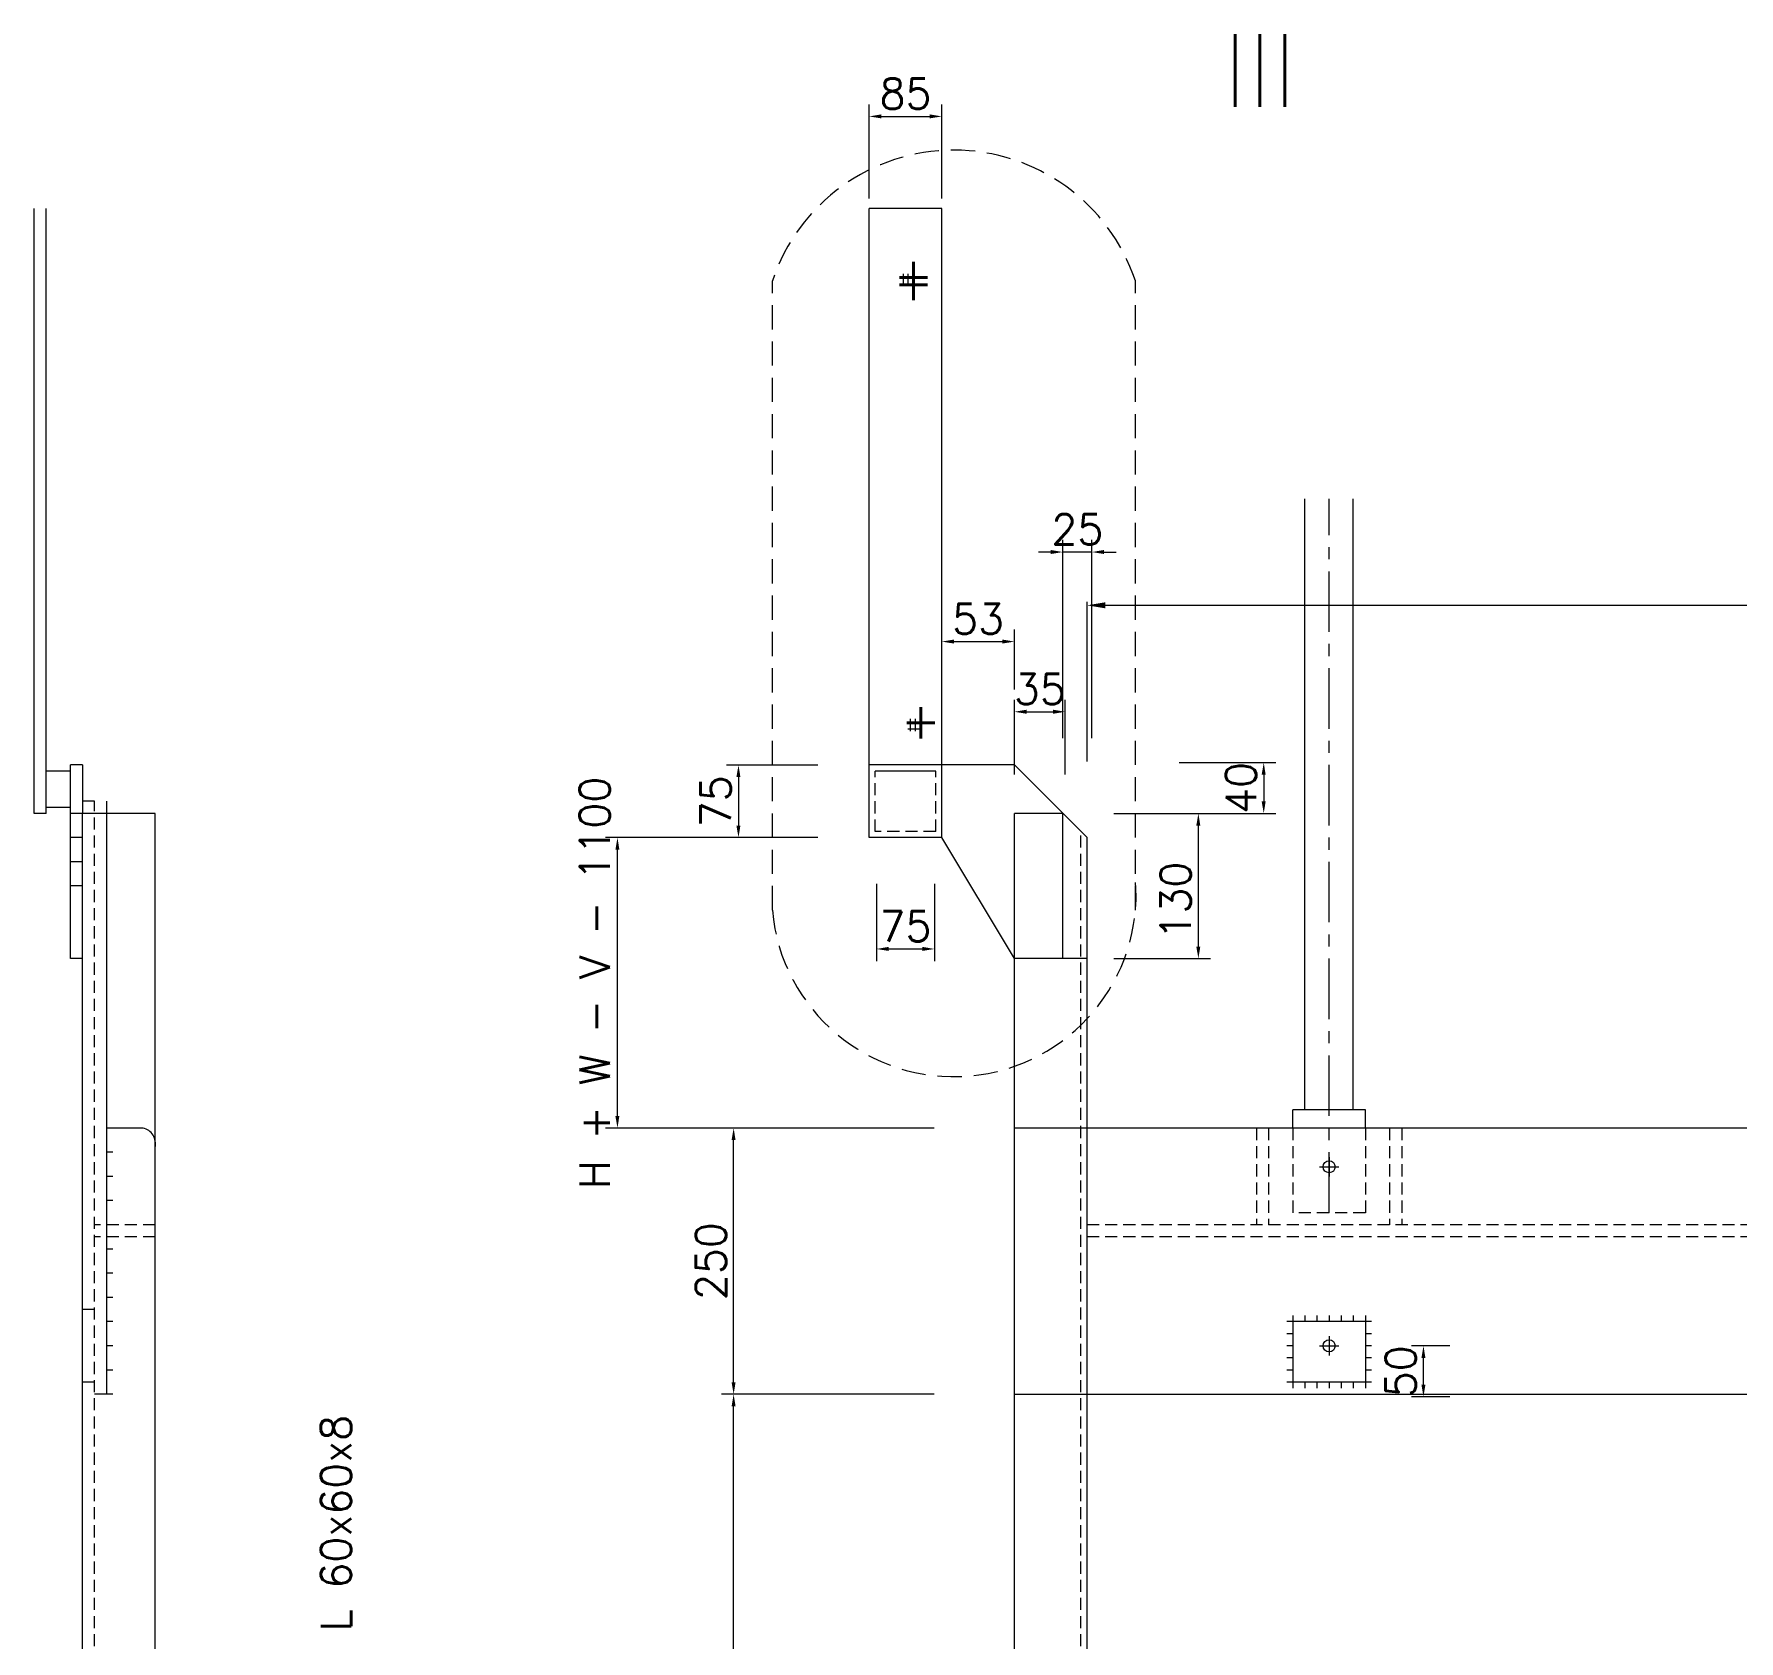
# Model space of a CAD drawing. Header units: metres. Extents: x 444 to 3227, y -3167 to -392.
# Drawn here: x 2273.4 to 2414.2, y -626.1 to -493.4 of the extents above; entities that cross this region are included whole.
import ezdxf

# ---------------------------------------------------------------- set-up
doc = ezdxf.new("R2010")
doc.units = ezdxf.units.M
doc.linetypes.add('CENTERX2', pattern=[4, 2.5, -0.5, 0.5, -0.5])
doc.linetypes.add('DASHEDX2', pattern=[1.5, 1, -0.5])
doc.layers.get('DEFPOINTS').update_dxf_attribs({"linetype": 'CONTINUOUS'})
for name, color, linetype in [('BANGUNAN', 7, 'CONTINUOUS'), ('DIMENSI', 7, 'CONTINUOUS'), ('TEX', 7, 'CONTINUOUS')]:
    doc.layers.add(name, color=color, linetype=linetype)
doc.styles.get("Standard").update_dxf_attribs({"font": 'Simplex.shx', "height": 2.5})
doc.dimstyles.new('Skala 200', dxfattribs={"dimtxt": 0.2, "dimasz": 1.5, "dimexe": 0.3, "dimexo": 0.1, "dimgap": 0.05, "dimtad": 3, "dimtih": 1, "dimtoh": 1, "dimdec": 0, "dimlfac": 2, "dimzin": 0, "dimdsep": 46, "dimtxsty": 'Standard', "dimcen": -0.2, "dimclrd": 8, "dimclre": 8, "dimclrt": 10, "dimadec": 0, "dimazin": 0, "dimtfac": 1, "dimtdec": 0, "dimtofl": 0, "dimtmove": 0, "dimatfit": 3, "dimfxl": 1, "dimtolj": 1, "dimtzin": 0, "dimarcsym": 0})
doc.dimstyles.get("Standard").update_dxf_attribs({"dimtxt": 0.18, "dimasz": 0.18, "dimexe": 0.18, "dimexo": 0.0625, "dimgap": 0.09, "dimtad": 0, "dimtih": 1, "dimtoh": 1, "dimdec": 4, "dimzin": 0, "dimdsep": 46, "dimtxsty": 'Standard', "dimcen": 0.09, "dimadec": 0, "dimazin": 0, "dimtfac": 1, "dimtdec": 4, "dimtofl": 0, "dimtmove": 0, "dimatfit": 3, "dimfxl": 1, "dimtolj": 1, "dimtzin": 0, "dimarcsym": 0})

# ---------------------------------------------------------------- blocks, each defined once
blk = doc.blocks.new('*D83')
at = {"layer": 'DEFPOINTS', "color": 0}
for p in [(2331.18, -605.76), (2341.58, -605.76), (2341.58, -685.28)]:
    blk.add_point(p, dxfattribs=at)
at = {"layer": 'DIMENSI', "color": 1, "lineweight": -2}
for p, q in [((2340.95, -605.76), (2330.18, -605.76)), ((2331.18, -684.28), (2331.18, -606.76)), ((2340.95, -685.28), (2330.18, -685.28))]:
    blk.add_line(p, q, dxfattribs=at)
at = {"layer": 'DIMENSI', "color": 1}
for points in [[(2331.01, -606.76), (2331.34, -606.76), (2331.18, -605.76)], [(2331.01, -684.28), (2331.34, -684.28), (2331.18, -685.28)]]:
    blk.add_solid(points, dxfattribs=at)
at = {"layer": 'DIMENSI', "color": 2, "insert": (2329.3, -645.52), "char_height": 2.5, "attachment_point": 5, "rotation": 90}
blk.add_mtext('\\A1;79.5291', dxfattribs=at)
blk = doc.blocks.new('*D99')
at = {"layer": 'DEFPOINTS', "color": 0}
for p in [(2660.38, -540.56), (2360.38, -553.56), (2660.38, -553.56)]:
    blk.add_point(p, dxfattribs=at)
at = {"layer": 'DIMENSI', "color": 8, "lineweight": -2}
for p, q in [((2360.38, -553.46), (2360.38, -540.26)), ((2361.88, -540.56), (2658.88, -540.56)), ((2660.38, -553.46), (2660.38, -540.26))]:
    blk.add_line(p, q, dxfattribs=at)
at = {"layer": 'DIMENSI', "color": 8}
for points in [[(2361.88, -540.31), (2361.88, -540.81), (2360.38, -540.56)], [(2658.88, -540.31), (2658.88, -540.81), (2660.38, -540.56)]]:
    blk.add_solid(points, dxfattribs=at)
at = {"layer": 'DIMENSI', "color": 10, "insert": (2510.38, -539.26), "char_height": 2.5, "attachment_point": 5}
blk.add_mtext('\\A1;600', dxfattribs=at)
blk = doc.blocks.new('*D100')
at = {"layer": 'DEFPOINTS', "color": 0}
for p in [(2321.58, -559.76), (2333.78, -559.76), (2333.78, -583.76)]:
    blk.add_point(p, dxfattribs=at)
at = {"layer": 'DIMENSI', "color": 1, "lineweight": -2}
for p, q in [((2333.15, -559.76), (2320.58, -559.76)), ((2321.58, -582.76), (2321.58, -560.76)), ((2333.15, -583.76), (2320.58, -583.76))]:
    blk.add_line(p, q, dxfattribs=at)
at = {"layer": 'DIMENSI', "color": 1}
for points in [[(2321.41, -560.76), (2321.74, -560.76), (2321.58, -559.76)], [(2321.41, -582.76), (2321.74, -582.76), (2321.58, -583.76)]]:
    blk.add_solid(points, dxfattribs=at)
at = {"layer": 'DIMENSI', "color": 2, "insert": (2319.7, -571.76), "char_height": 2.5, "attachment_point": 5, "rotation": 90}
blk.add_mtext('\\A1;H + W - V - 1100', dxfattribs=at)
blk = doc.blocks.new('*D101')
at = {"layer": 'DEFPOINTS', "color": 0}
for p in [(2331.18, -583.76), (2348.38, -583.76), (2348.38, -605.76)]:
    blk.add_point(p, dxfattribs=at)
at = {"layer": 'DIMENSI', "color": 1, "lineweight": -2}
for p, q in [((2347.75, -583.76), (2330.18, -583.76)), ((2331.18, -604.76), (2331.18, -584.76)), ((2347.75, -605.76), (2330.18, -605.76))]:
    blk.add_line(p, q, dxfattribs=at)
at = {"layer": 'DIMENSI', "color": 1}
for points in [[(2331.01, -584.76), (2331.34, -584.76), (2331.18, -583.76)], [(2331.01, -604.76), (2331.34, -604.76), (2331.18, -605.76)]]:
    blk.add_solid(points, dxfattribs=at)
at = {"layer": 'DIMENSI', "color": 2, "insert": (2329.3, -594.76), "char_height": 2.5, "attachment_point": 5, "rotation": 90}
blk.add_mtext('\\A1;250', dxfattribs=at)
blk = doc.blocks.new('*D102')
at = {"layer": 'DEFPOINTS', "color": 0}
for p in [(2367.38, -553.56), (2367.38, -557.76), (2374.98, -557.76)]:
    blk.add_point(p, dxfattribs=at)
at = {"layer": 'DIMENSI', "color": 1, "lineweight": -2}
for p, q in [((2368, -553.56), (2375.98, -553.56)), ((2374.98, -554.56), (2374.98, -556.76)), ((2368, -557.76), (2375.98, -557.76))]:
    blk.add_line(p, q, dxfattribs=at)
at = {"layer": 'DIMENSI', "color": 1}
for points in [[(2374.81, -554.56), (2375.14, -554.56), (2374.98, -553.56)], [(2374.81, -556.76), (2375.14, -556.76), (2374.98, -557.76)]]:
    blk.add_solid(points, dxfattribs=at)
at = {"layer": 'DIMENSI', "color": 2, "insert": (2373.1, -555.66), "char_height": 2.5, "attachment_point": 5, "rotation": 90}
blk.add_mtext('\\A1;40', dxfattribs=at)
blk = doc.blocks.new('*D103')
at = {"layer": 'DEFPOINTS', "color": 0}
for p in [(2338.78, -553.76), (2331.58, -559.76), (2338.78, -559.76)]:
    blk.add_point(p, dxfattribs=at)
at = {"layer": 'DIMENSI', "color": 1, "lineweight": -2}
for p, q in [((2338.15, -553.76), (2330.58, -553.76)), ((2331.58, -554.76), (2331.58, -558.76)), ((2338.15, -559.76), (2330.58, -559.76))]:
    blk.add_line(p, q, dxfattribs=at)
at = {"layer": 'DIMENSI', "color": 1}
for points in [[(2331.41, -554.76), (2331.74, -554.76), (2331.58, -553.76)], [(2331.41, -558.76), (2331.74, -558.76), (2331.58, -559.76)]]:
    blk.add_solid(points, dxfattribs=at)
at = {"layer": 'DIMENSI', "color": 2, "insert": (2329.7, -556.76), "char_height": 2.5, "attachment_point": 5, "rotation": 90}
blk.add_mtext('\\A1;75', dxfattribs=at)
blk = doc.blocks.new('*D104')
at = {"layer": 'DEFPOINTS', "color": 0}
for p in [(2342.98, -562.96), (2347.78, -562.96), (2347.78, -568.96)]:
    blk.add_point(p, dxfattribs=at)
at = {"layer": 'DIMENSI', "color": 1, "lineweight": -2}
for p, q in [((2342.98, -563.58), (2342.98, -569.96)), ((2347.78, -563.58), (2347.78, -569.96)), ((2343.98, -568.96), (2346.78, -568.96))]:
    blk.add_line(p, q, dxfattribs=at)
at = {"layer": 'DIMENSI', "color": 1}
for points in [[(2343.98, -568.79), (2343.98, -569.12), (2342.98, -568.96)], [(2346.78, -568.79), (2346.78, -569.12), (2347.78, -568.96)]]:
    blk.add_solid(points, dxfattribs=at)
at = {"layer": 'DIMENSI', "color": 2, "insert": (2345.38, -567.08), "char_height": 2.5, "attachment_point": 5}
blk.add_mtext('\\A1;75', dxfattribs=at)
blk = doc.blocks.new('*D105')
at = {"layer": 'DEFPOINTS', "color": 0}
for p in [(2361.98, -557.76), (2369.58, -557.76), (2361.98, -569.76)]:
    blk.add_point(p, dxfattribs=at)
at = {"layer": 'DIMENSI', "color": 1, "lineweight": -2}
for p, q in [((2362.6, -557.76), (2370.58, -557.76)), ((2369.58, -568.76), (2369.58, -558.76)), ((2362.6, -569.76), (2370.58, -569.76))]:
    blk.add_line(p, q, dxfattribs=at)
at = {"layer": 'DIMENSI', "color": 1}
for points in [[(2369.41, -558.76), (2369.74, -558.76), (2369.58, -557.76)], [(2369.41, -568.76), (2369.74, -568.76), (2369.58, -569.76)]]:
    blk.add_solid(points, dxfattribs=at)
at = {"layer": 'DIMENSI', "color": 2, "insert": (2367.7, -564.96), "char_height": 2.5, "attachment_point": 5, "rotation": 90}
blk.add_mtext('\\A1;130', dxfattribs=at)
blk = doc.blocks.new('*D106')
at = {"layer": 'DEFPOINTS', "color": 0}
for p in [(2354.38, -543.56), (2348.38, -548.16), (2354.38, -548.16)]:
    blk.add_point(p, dxfattribs=at)
at = {"layer": 'DIMENSI', "color": 1, "lineweight": -2}
for p, q in [((2348.38, -547.53), (2348.38, -542.56)), ((2349.38, -543.56), (2353.38, -543.56)), ((2354.38, -547.53), (2354.38, -542.56))]:
    blk.add_line(p, q, dxfattribs=at)
at = {"layer": 'DIMENSI', "color": 1}
for points in [[(2349.38, -543.39), (2349.38, -543.72), (2348.38, -543.56)], [(2353.38, -543.39), (2353.38, -543.72), (2354.38, -543.56)]]:
    blk.add_solid(points, dxfattribs=at)
at = {"layer": 'DIMENSI', "color": 2, "insert": (2351.38, -541.68), "char_height": 2.5, "attachment_point": 5}
blk.add_mtext('\\A1;53', dxfattribs=at)
blk = doc.blocks.new('*D107')
at = {"layer": 'DEFPOINTS', "color": 0}
for p in [(2358.38, -536.16), (2358.38, -552.16), (2360.78, -552.16)]:
    blk.add_point(p, dxfattribs=at)
at = {"layer": 'DIMENSI', "color": 1, "lineweight": -2}
for p, q in [((2358.38, -551.53), (2358.38, -535.16)), ((2360.78, -551.53), (2360.78, -535.16)), ((2357.38, -536.16), (2356.38, -536.16)), ((2360.78, -536.16), (2358.38, -536.16)), ((2361.78, -536.16), (2362.78, -536.16))]:
    blk.add_line(p, q, dxfattribs=at)
at = {"layer": 'DIMENSI', "color": 1}
for points in [[(2357.38, -535.99), (2357.38, -536.32), (2358.38, -536.16)], [(2361.78, -535.99), (2361.78, -536.32), (2360.78, -536.16)]]:
    blk.add_solid(points, dxfattribs=at)
at = {"layer": 'DIMENSI', "color": 2, "insert": (2359.58, -534.28), "char_height": 2.5, "attachment_point": 5}
blk.add_mtext('\\A1;25', dxfattribs=at)
blk = doc.blocks.new('*D108')
at = {"layer": 'DEFPOINTS', "color": 0}
for p in [(2358.58, -549.36), (2354.38, -555.16), (2358.58, -555.16)]:
    blk.add_point(p, dxfattribs=at)
at = {"layer": 'DIMENSI', "color": 1, "lineweight": -2}
for p, q in [((2354.38, -554.53), (2354.38, -548.36)), ((2355.38, -549.36), (2357.58, -549.36)), ((2358.58, -554.53), (2358.58, -548.36))]:
    blk.add_line(p, q, dxfattribs=at)
at = {"layer": 'DIMENSI', "color": 1}
for points in [[(2355.38, -549.19), (2355.38, -549.52), (2354.38, -549.36)], [(2357.58, -549.19), (2357.58, -549.52), (2358.58, -549.36)]]:
    blk.add_solid(points, dxfattribs=at)
at = {"layer": 'DIMENSI', "color": 2, "insert": (2356.48, -547.48), "char_height": 2.5, "attachment_point": 5}
blk.add_mtext('\\A1;35', dxfattribs=at)
blk = doc.blocks.new('*D109')
at = {"layer": 'DEFPOINTS', "color": 0}
for p in [(2388.18, -601.76), (2390.98, -601.76), (2390.98, -605.96)]:
    blk.add_point(p, dxfattribs=at)
at = {"layer": 'DIMENSI', "color": 1, "lineweight": -2}
for p, q in [((2390.35, -601.76), (2387.18, -601.76)), ((2388.18, -604.96), (2388.18, -602.76)), ((2390.35, -605.96), (2387.18, -605.96))]:
    blk.add_line(p, q, dxfattribs=at)
at = {"layer": 'DIMENSI', "color": 1}
for points in [[(2388.01, -602.76), (2388.34, -602.76), (2388.18, -601.76)], [(2388.01, -604.96), (2388.34, -604.96), (2388.18, -605.96)]]:
    blk.add_solid(points, dxfattribs=at)
at = {"layer": 'DIMENSI', "color": 2, "insert": (2386.3, -603.86), "char_height": 2.5, "attachment_point": 5, "rotation": 90}
blk.add_mtext('\\A1;50', dxfattribs=at)
blk = doc.blocks.new('*D110')
at = {"layer": 'DEFPOINTS', "color": 0}
for p in [(2348.38, -500.16), (2342.38, -507.56), (2348.38, -507.56)]:
    blk.add_point(p, dxfattribs=at)
at = {"layer": 'DIMENSI', "color": 1, "lineweight": -2}
for p, q in [((2342.38, -506.93), (2342.38, -499.16)), ((2348.38, -506.93), (2348.38, -499.16)), ((2343.38, -500.16), (2347.38, -500.16))]:
    blk.add_line(p, q, dxfattribs=at)
at = {"layer": 'DIMENSI', "color": 1}
for points in [[(2343.38, -499.99), (2343.38, -500.32), (2342.38, -500.16)], [(2347.38, -499.99), (2347.38, -500.32), (2348.38, -500.16)]]:
    blk.add_solid(points, dxfattribs=at)
at = {"layer": 'DIMENSI', "color": 2, "insert": (2345.38, -498.28), "char_height": 2.5, "attachment_point": 5}
blk.add_mtext('\\A1;85', dxfattribs=at)

msp = doc.modelspace()

# ---------------------------------------------------------------- linework, layer by layer
at = {"layer": 'BANGUNAN', "color": 2}
for p, q in [((2273.37809, -557.75516), (2273.37809, -507.75516)), ((2274.37809, -557.75516), (2274.37809, -507.75516)), ((2342.37809, -559.75516), (2342.37809, -507.75516)), ((2348.37809, -507.75516), (2342.37809, -507.75516)), ((2348.37809, -559.75516), (2348.37809, -507.75516)), ((2276.37809, -554.25516), (2274.37809, -554.25516)), ((2276.37809, -569.75516), (2276.37809, -553.75516)), ((2277.37809, -553.75516), (2276.37809, -553.75516)), ((2277.37809, -553.75516), (2277.37809, -557.75516)), ((2354.37809, -553.75516), (2342.37809, -553.75516)), ((2347.87809, -554.25516), (2342.87809, -554.25516)), ((2360.37809, -559.75516), (2354.37809, -553.75516)), ((2274.37809, -557.75516), (2273.37809, -557.75516)), ((2276.37809, -557.25516), (2274.37809, -557.25516)), ((2277.37809, -557.75516), (2276.37809, -557.75516)), ((2278.37809, -556.75516), (2277.37809, -556.75516)), ((2358.37809, -569.75516), (2358.37809, -557.75516)), ((2277.37809, -559.75516), (2276.37809, -559.75516)), ((2348.37809, -559.75516), (2342.37809, -559.75516)), ((2354.37809, -569.75516), (2348.37809, -559.75516)), ((2360.37809, -745.08422), (2360.37809, -559.75516)), ((2277.37809, -561.75516), (2276.37809, -561.75516)), ((2277.37809, -563.75516), (2276.37809, -563.75516)), ((2277.37809, -569.75516), (2276.37809, -569.75516)), ((2358.37809, -569.75516), (2354.37809, -569.75516)), ((2360.37809, -569.75516), (2354.37809, -569.75516)), ((2383.37809, -582.25516), (2377.37809, -582.25516)), ((2282.37809, -583.75516), (2279.37809, -583.75516)), ((2418.37809, -583.75516), (2354.37809, -583.75516)), ((2279.87809, -585.75516), (2279.37809, -585.75516)), ((2279.87809, -587.75516), (2279.37809, -587.75516)), ((2279.87809, -589.75516), (2279.37809, -589.75516))]:
    msp.add_line(p, q, dxfattribs=at)
at = {"layer": 'BANGUNAN', "color": 2, "linetype": 'DASHEDX2', "ltscale": 2}
for p, q in [((2334.37809, -565.75516), (2334.37809, -513.75516)), ((2364.37809, -565.75516), (2364.37809, -513.75516))]:
    msp.add_line(p, q, dxfattribs=at)
at = {"layer": 'BANGUNAN', "color": 1}
for p, q in [((2345.17809, -513.15516), (2345.17809, -513.95516)), ((2345.57809, -513.15516), (2345.57809, -513.95516)), ((2345.57809, -550.75516), (2346.57809, -550.75516)), ((2345.77809, -549.95516), (2345.77809, -550.95516)), ((2346.17809, -549.95516), (2346.17809, -550.95516)), ((2379.57809, -586.95516), (2381.17809, -586.95516)), ((2380.37809, -586.15516), (2380.37809, -587.75516)), ((2380.37809, -600.95516), (2380.37809, -602.55516)), ((2379.57809, -601.75516), (2381.17809, -601.75516))]:
    msp.add_line(p, q, dxfattribs=at)
at = {"layer": 'BANGUNAN', "color": 1, "linetype": 'ByBlock'}
for p, q in [((2378.37809, -582.25516), (2378.37809, -531.75516)), ((2382.37809, -582.25516), (2382.37809, -531.75516))]:
    msp.add_line(p, q, dxfattribs=at)
at = {"layer": 'BANGUNAN', "color": 1, "linetype": 'CENTERX2', "ltscale": 2}
msp.add_line((2380.37809, -590.75516), (2380.37809, -531.75516), dxfattribs=at)
at = {"layer": 'BANGUNAN', "color": 2, "linetype": 'DASHEDX2'}
for p, q in [((2342.87809, -559.25516), (2342.87809, -554.25516)), ((2347.87809, -554.25516), (2342.87809, -554.25516)), ((2347.87809, -559.25516), (2347.87809, -554.25516)), ((2278.37809, -745.08422), (2278.37809, -556.75516)), ((2347.87809, -559.25516), (2342.87809, -559.25516)), ((2359.87809, -745.08422), (2359.87809, -559.25516)), ((2374.37809, -583.75516), (2374.37809, -591.75516)), ((2375.37809, -583.75516), (2375.37809, -591.75516)), ((2377.37809, -583.75516), (2377.37809, -590.75516)), ((2383.37809, -583.75516), (2383.37809, -590.75516)), ((2385.37809, -583.75516), (2385.37809, -591.75516)), ((2386.37809, -583.75516), (2386.37809, -591.75516)), ((2383.37809, -590.75516), (2377.37809, -590.75516)), ((2283.37809, -591.75516), (2278.37809, -591.75516)), ((2283.37809, -592.75516), (2278.37809, -592.75516)), ((2418.37809, -591.75516), (2360.37809, -591.75516)), ((2418.37809, -592.75516), (2360.37809, -592.75516))]:
    msp.add_line(p, q, dxfattribs=at)
at = {"layer": 'BANGUNAN', "color": 3}
for p, q in [((2274.37809, -557.75516), (2273.37809, -557.75516)), ((2277.37809, -738.08422), (2277.37809, -557.75516)), ((2283.37809, -557.75516), (2277.37809, -557.75516)), ((2283.37809, -745.08422), (2283.37809, -557.75516)), ((2354.37809, -745.08422), (2354.37809, -557.75516)), ((2358.37809, -557.75516), (2354.37809, -557.75516))]:
    msp.add_line(p, q, dxfattribs=at)
at = {"layer": 'BANGUNAN', "color": 2, "linetype": 'ByBlock'}
for p, q in [((2279.37809, -605.75516), (2279.37809, -556.75516)), ((2377.37809, -583.75516), (2377.37809, -582.25516)), ((2383.37809, -583.75516), (2383.37809, -582.25516)), ((2279.87809, -593.75516), (2279.37809, -593.75516)), ((2279.87809, -595.75516), (2279.37809, -595.75516)), ((2279.87809, -597.75516), (2279.37809, -597.75516)), ((2278.37809, -598.75516), (2277.37809, -598.75516)), ((2279.87809, -599.75516), (2279.37809, -599.75516)), ((2377.37809, -599.75516), (2376.87809, -599.75516)), ((2377.37809, -599.25516), (2377.37809, -605.25516)), ((2377.37809, -599.25516), (2377.37809, -604.75516)), ((2383.87809, -599.75516), (2377.37809, -599.75516)), ((2378.37809, -599.25516), (2378.37809, -599.75516)), ((2379.37809, -599.25516), (2379.37809, -599.75516)), ((2380.37809, -599.25516), (2380.37809, -599.75516)), ((2381.37809, -599.25516), (2381.37809, -599.75516)), ((2382.37809, -599.25516), (2382.37809, -599.75516)), ((2383.37809, -599.25516), (2383.37809, -605.25516)), ((2377.37809, -600.75516), (2376.87809, -600.75516)), ((2383.87809, -600.75516), (2383.37809, -600.75516)), ((2279.87809, -601.75516), (2279.37809, -601.75516)), ((2377.37809, -601.75516), (2376.87809, -601.75516)), ((2377.37809, -602.75516), (2376.87809, -602.75516)), ((2383.87809, -601.75516), (2383.37809, -601.75516)), ((2383.87809, -602.75516), (2383.37809, -602.75516)), ((2279.87809, -603.75516), (2279.37809, -603.75516)), ((2377.37809, -603.75516), (2376.87809, -603.75516)), ((2383.87809, -603.75516), (2383.37809, -603.75516)), ((2278.37809, -604.75516), (2277.37809, -604.75516)), ((2377.37809, -604.75516), (2376.87809, -604.75516)), ((2383.37809, -604.75516), (2377.37809, -604.75516)), ((2378.37809, -604.75516), (2378.37809, -605.25516)), ((2379.37809, -604.75516), (2379.37809, -605.25516)), ((2380.37809, -604.75516), (2380.37809, -605.25516)), ((2381.37809, -604.75516), (2381.37809, -605.25516)), ((2382.37809, -604.75516), (2382.37809, -605.25516)), ((2383.87809, -604.75516), (2383.37809, -604.75516)), ((2279.37809, -605.75516), (2278.37809, -605.75516)), ((2279.87809, -605.75516), (2279.37809, -605.75516)), ((2354.37809, -605.75516), (2966.37809, -605.75516))]:
    msp.add_line(p, q, dxfattribs=at)
at = {"layer": 'BANGUNAN', "color": 1}
for centre in [(2380.37809, -586.95516), (2380.37809, -601.75516)]:
    msp.add_circle(centre, 0.5, dxfattribs=at)
at = {"layer": 'BANGUNAN', "color": 2, "linetype": 'DASHEDX2', "ltscale": 2}
for centre, radius, start, end in [((2349.37809, -518.75516), 15.81139, 18.4349488, 161.5650512), ((2349.37809, -564.45516), 15.05623, 184.9532575, 4.9532575)]:
    msp.add_arc(centre, radius, start, end, dxfattribs=at)
at = {"layer": 'BANGUNAN', "color": 2}
msp.add_arc((2282.07809, -585.05516), 1.33417, 347.0053832, 77.0053832, dxfattribs=at)

# ---------------------------------------------------------------- texts
at = {"layer": 'BANGUNAN', "color": 1}
for p in [(2344.37809, -514.75516), (2344.37809, -515.35516), (2344.97809, -551.55516)]:
    msp.add_text('+', height=3, dxfattribs=at).set_placement(p)
at = {"layer": 'DIMENSI', "color": 2}
msp.add_text('L 60x60x8', height=2.5, rotation=90, dxfattribs=at).set_placement((2299.57809, -625.35516))
at = {"layer": 'TEX', "color": 4}
msp.add_text('III', height=6, dxfattribs=at).set_placement((2371.57809, -499.35516))

# ---------------------------------------------------------------- dimensions: what is measured, and where the dimension line sits
at = {"layer": 'DIMENSI'}
for p1, p2, distance, text, picture, middle in [((2342.37809, -507.55516), (2348.37809, -507.55516), 7.4, '85', '*D110', (2345.37809, -498.28016)), ((2348.37809, -548.15516), (2354.37809, -548.15516), 4.6, '53', '*D106', (2351.37809, -541.68016)), ((2338.77809, -553.75516), (2338.77809, -559.75516), -7.2, '75', '*D103', (2329.70309, -556.75516)), ((2348.37809, -605.75516), (2348.37809, -583.75516), 17.2, '250', '*D101', (2329.30309, -594.75516))]:
    dim = msp.add_aligned_dim(p1=p1, p2=p2, distance=distance, text=text, dimstyle='Standard', override={"dimtxt": 1, "dimasz": 1, "dimexe": 1, "dimexo": 0.625, "dimgap": 0.625, "dimtad": 1, "dimtih": 0, "dimtoh": 0, "dimzin": 8, "dimlunit": 6, "dimcen": 1, "dimclrd": 1, "dimclre": 1, "dimclrt": 2, "dimtofl": 1}, dxfattribs=at)
    dim.commit()
    dim.dimension.update_dxf_attribs({"geometry": picture, "text_midpoint": middle})
for base, p1, p2, angle, text, picture, middle in [((2358.37809, -536.15516), (2360.77809, -552.15516), (2358.37809, -552.15516), 180, '25', '*D107', (2359.57809, -536.15516)), ((2358.57809, -549.35516), (2354.37809, -555.15516), (2358.57809, -555.15516), 0, '35', '*D108', (2356.47809, -549.35516)), ((2374.97809, -557.75516), (2367.37809, -553.55516), (2367.37809, -557.75516), 270, '40', '*D102', (2374.97809, -555.65516)), ((2321.57809, -559.75516), (2333.77809, -583.75516), (2333.77809, -559.75516), 90, 'H + W - V - 1100', '*D100', (2321.57809, -571.75516)), ((2369.57809, -557.75516), (2361.97809, -569.75516), (2361.97809, -557.75516), 90, '130', '*D105', (2369.57809, -564.95516)), ((2347.77809, -568.95516), (2342.97809, -562.95516), (2347.77809, -562.95516), 0, '75', '*D104', (2345.37809, -568.95516)), ((2388.17809, -601.75516), (2390.97809, -605.95516), (2390.97809, -601.75516), 90, '50', '*D109', (2388.17809, -603.85516))]:
    dim = msp.add_linear_dim(base=base, p1=p1, p2=p2, angle=angle, text=text, dimstyle='Standard', override={"dimtxt": 1, "dimasz": 1, "dimexe": 1, "dimexo": 0.625, "dimgap": 0.625, "dimtad": 1, "dimtih": 0, "dimtoh": 0, "dimzin": 8, "dimlunit": 6, "dimcen": 1, "dimclrd": 1, "dimclre": 1, "dimclrt": 2, "dimtofl": 1}, dxfattribs=at)
    dim.commit()
    dim.dimension.update_dxf_attribs({"geometry": picture, "text_midpoint": middle, "dimtype": 161})
dim = msp.add_aligned_dim(p1=(2360.37809, -553.55516), p2=(2660.37809, -553.55516), distance=13, dimstyle='Skala 200', dxfattribs=at)
dim.commit()
dim.dimension.update_dxf_attribs({"geometry": '*D99', "text_midpoint": (2510.37809, -539.25516)})
dim = msp.add_aligned_dim(p1=(2341.57809, -685.28422), p2=(2341.57809, -605.75516), distance=10.4, dimstyle='Standard', override={"dimtxt": 1, "dimasz": 1, "dimexe": 1, "dimexo": 0.625, "dimgap": 0.625, "dimtad": 1, "dimtih": 0, "dimtoh": 0, "dimzin": 8, "dimlunit": 6, "dimcen": 1, "dimclrd": 1, "dimclre": 1, "dimclrt": 2, "dimtofl": 1}, dxfattribs=at)
dim.commit()
dim.dimension.update_dxf_attribs({"geometry": '*D83', "text_midpoint": (2329.30309, -645.51969)})

doc.saveas('drawing.dxf')
